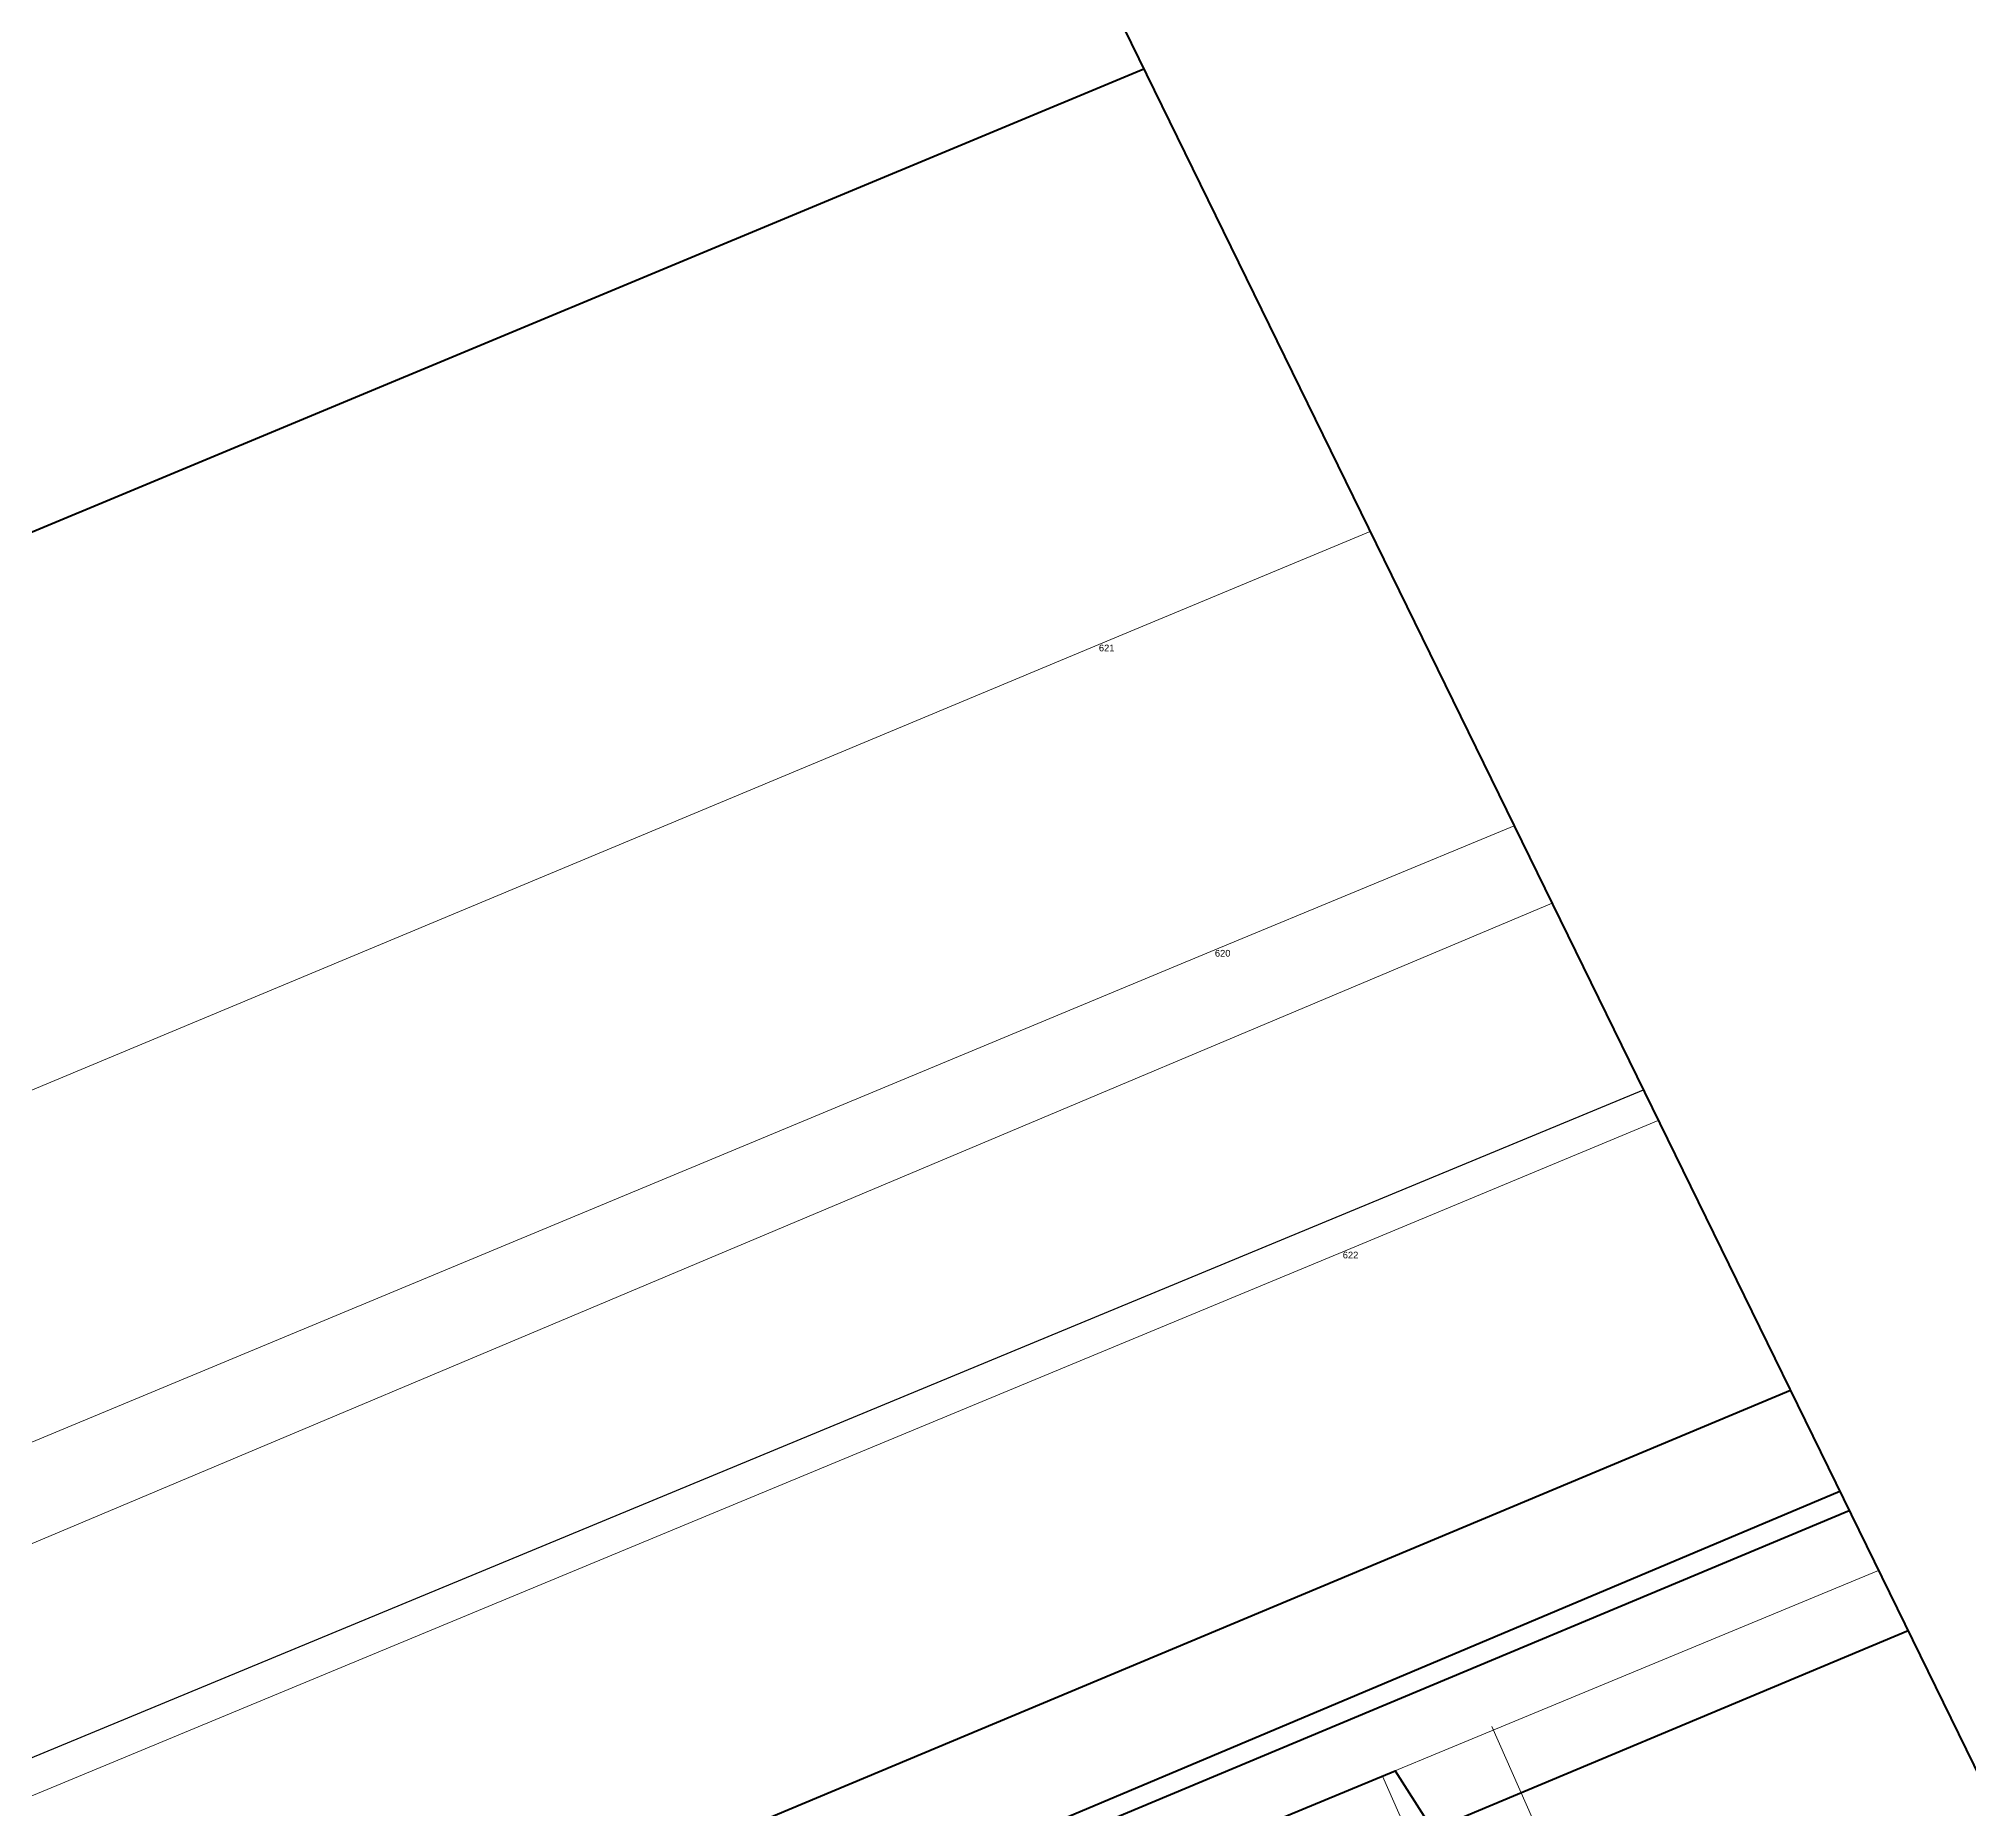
# Model space of a CAD drawing. Header units: metres. Extents: x 245225 to 248406, y 1633796 to 1637634.
# Drawn here: x 246587.5 to 246659.8, y 1637520.3 to 1637586.6 of the extents above; entities that cross this region are included whole.
import ezdxf
from ezdxf.enums import TextEntityAlignment as Align

# ---------------------------------------------------------------- set-up
doc = ezdxf.new("R2010")
doc.units = ezdxf.units.M
doc.header["$MEASUREMENT"] = 0
doc.layers.add('A_revoir_niveau_0', color=7, linetype='Continuous')
doc.layers.add('limites_sections', color=7, linetype='Continuous')
for name, color, linetype, lineweight in [('Emprise', 1, 'Continuous', 30), ('LIMITES TITRES FONCIERS', 7, 'Continuous', 0), ('Toponymie', 7, 'Continuous', 30), ('Tracé KMS3', 7, 'Continuous', 0)]:
    doc.layers.add(name, color=color, linetype=linetype, lineweight=lineweight)
doc.layers.add('Limites_Communes', color=7, linetype='Continuous', lineweight=211, plot=False)
doc.layers.add('LIMITES_PARCELLES', color=7, linetype='Continuous', lineweight=0, true_color=0xffffff)
doc.styles.add('Style-Arial', font='arial.ttf')

msp = doc.modelspace()

# ---------------------------------------------------------------- linework, layer by layer
at = {"layer": 'A_revoir_niveau_0', "color": 7, "linetype": 'Continuous', "lineweight": 13}
for p, q in [((246627.181, 1637563.917), (246637.337029, 1637568.151859)), ((246488.393, 1637505.978), (246627.181, 1637563.917)), ((246631.523, 1637552.49), (246642.724332, 1637557.138413)), ((246492.972, 1637494.832), (246631.523, 1637552.49)), ((246636.308, 1637541.192), (246648.119143, 1637546.109617)), ((246497.319, 1637483.494), (246636.308, 1637541.192))]:
    msp.add_line(p, q, dxfattribs=at)
at = {"layer": 'A_revoir_niveau_0'}
msp.add_line((246189.291795, 1637357.393186), (246647.55904, 1637547.254655), dxfattribs=at)
at = {"layer": 'Emprise', "color": 6, "lineweight": 53, "flags": 128}
for points in [[(245362.141159, 1637080.356279), (245645.720598, 1637187.855917), (245764.440644, 1637231.789652), (245846.022215, 1637262.062927), (245926.871691, 1637293.673412), (245987.02794, 1637318.254066), (246628.867038, 1637585.467352)], [(246654.91678, 1637532.212975), (246503.560804, 1637468.452964), (246339.308489, 1637399.226337), (246174.772275, 1637330.677176), (246009.954973, 1637262.806665), (245959.032933, 1637241.979597), (245949.066174, 1637237.926563), (245901.731898, 1637219.095855), (245867.529774, 1637206.046117), (245837.947546, 1637195.052559), (245785.257592, 1637175.516616), (245666.840907, 1637131.695147), (245404.597902, 1637034.355467), (245407.132846, 1637027.526068), (245386.779172, 1637020.133266)]]:
    msp.add_lwpolyline(points, dxfattribs=at)
at = {"layer": 'LIMITES TITRES FONCIERS', "color": 5, "linetype": 'Continuous', "lineweight": 0, "flags": 128}
msp.add_lwpolyline([(246245.326273, 1637351.013483), (246242.359757, 1637357.73069), (246656.364004, 1637529.254365)], dxfattribs=at)
at = {"layer": 'LIMITES TITRES FONCIERS', "color": 5, "linetype": 'Continuous', "lineweight": 70, "flags": 128}
msp.add_lwpolyline([(246572.479986, 1637467.835942), (246547.972686, 1637462.460542), (246287.661122, 1637376.499443), (246638.271855, 1637521.758922), (246654.145086, 1637496.847242), (246645.085686, 1637490.826942), (246637.421486, 1637485.733742), (246635.977986, 1637484.774542), (246629.214786, 1637480.280142), (246616.595086, 1637477.512142), (246572.479986, 1637467.835942)], close=True, dxfattribs=at)
at = {"layer": 'Limites_Communes', "color": 210, "lineweight": 80, "flags": 128}
msp.add_lwpolyline([(245735.1907, 1636182.4264), (245737.0861, 1636220.9674), (245735.2556, 1636239.0143), (245707.1038, 1636298.2282), (245667.8308, 1636399.1458), (245610.4254, 1636525.3073), (245591.9622, 1636563.4721), (245540.6052, 1636669.6309), (245473.0182, 1636809.3381), (245335.4487, 1637145.601), (245779.4502, 1637342.6846), (245848.75, 1637373.75), (245979.1715, 1637415.3337), (246366.25, 1637538.75), (246605.2718, 1637633.7039), (246913.4298, 1637003.726)], dxfattribs=at)
at = {"layer": 'limites_parcelles', "color": 7}
for p, q in [((246641.889853, 1637523.425357), (246654.012641, 1637495.975072)), ((246637.793987, 1637521.560436), (246651.210431, 1637491.180855))]:
    msp.add_line(p, q, dxfattribs=at)
at = {"layer": 'limites_sections', "lineweight": 13}
msp.add_line((246245.47586, 1637386.333724), (246644.145293, 1637554.233493), dxfattribs=at)
at = {"layer": 'Tracé KMS3', "color": 3, "lineweight": 53}
for p, q in [((246653.065927, 1637535.996738, -8.86245), (246239.076784, 1637362.749382, -8.86245)), ((246657.467525, 1637526.9984, -8.86245), (246242.937209, 1637353.524572, -8.86245))]:
    msp.add_line(p, q, dxfattribs=at)
at = {"layer": 'Tracé KMS3', "color": 3, "lineweight": 53, "elevation": -8.86245, "flags": 128}
msp.add_lwpolyline([(246655.266726, 1637531.497569), (246241.006996, 1637358.136977)], dxfattribs=at)

# ---------------------------------------------------------------- texts
at = {"layer": 'toponymie', "color": 7, "linetype": 'Continuous', "lineweight": 13, "style": 'Style-Arial'}
for s, p in [('621', (246627.181, 1637563.917)), ('621', (246627.181, 1637563.917)), ('620', (246631.523, 1637552.49)), ('620', (246631.523, 1637552.49)), ('622', (246636.308, 1637541.192)), ('622', (246636.308, 1637541.192))]:
    msp.add_text(s, height=0.25, dxfattribs=at).set_placement(p, align=Align.TOP_LEFT)

doc.saveas('drawing.dxf')
